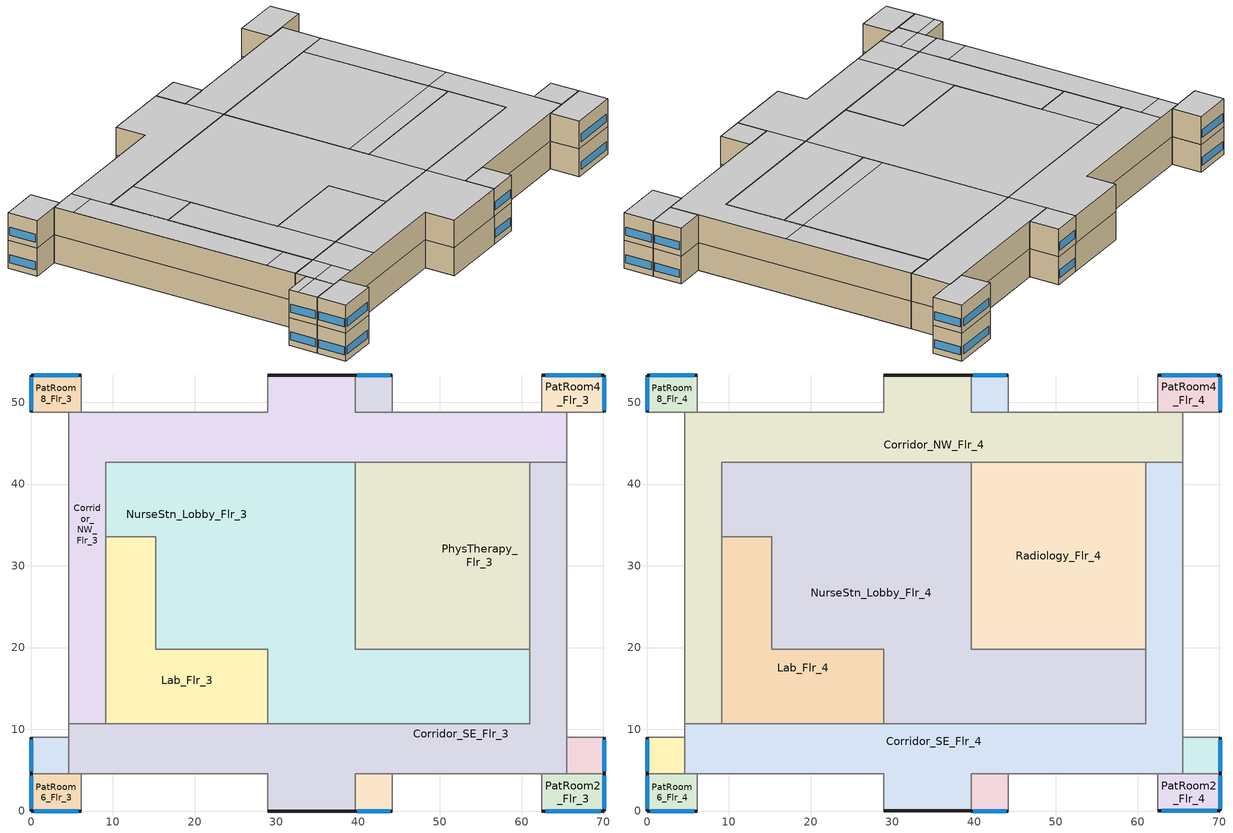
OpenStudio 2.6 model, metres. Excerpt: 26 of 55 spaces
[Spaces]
PatRoom6_Flr_3
 floor to ICU_Flr_2: 6.1,4.57 6.1,0 0,0 0,4.57 z8.53
 wall outside: 0,4.57 0,0 6.1,0 z8.53:12.8
 wall adiabatic: 4.57,4.57 0,4.57 / 6.1,0 6.1,4.57 z8.53:12.8
 wall to Corridor_SE_Flr_3: 6.1,4.57 4.57,4.57 z8.53:12.8
 window: 0.37,0 5.73,0 / 0,4.3 0,0.27 z9.45:10.67
Corridor_SE_Flr_3
 floor to OR_NurseStn_Lobby_Flr_2: 65.53,16.76 65.53,4.57 39.62,4.57 39.62,10.67 60.96,10.67 60.96,16.76 z8.53
 floor adiabatic: 65.53,42.67 65.53,41.15 60.96,41.15 60.96,42.67 z8.53; 65.53,41.15 65.53,16.76 60.96,16.76 60.96,41.15 z8.53
 floor to ICU_Flr_2: 28.96,10.67 28.96,4.57 4.57,4.57 4.57,10.67 z8.53
 floor to Corridor_Flr_2: 39.62,10.67 39.62,0 28.96,0 28.96,10.67 z8.53
 wall outside: 28.96,0 39.62,0 z8.53:12.8
 wall adiabatic: 39.62,0 39.62,4.57 44.2,4.57 62.48,4.57 / 6.1,4.57 28.96,4.57 28.96,0 / 4.57,10.67 4.57,8.99 4.57,4.57 / 65.53,4.57 65.53,8.99 65.53,42.67 z8.53:12.8
 wall to Corridor_NW_Flr_3: 9.14,10.67 4.57,10.67 / 65.53,42.67 60.96,42.67 z8.53:12.8
 wall to Lab_Flr_3: 28.96,10.67 9.14,10.67 z8.53:12.8
 wall to NurseStn_Lobby_Flr_3: 60.96,19.81 60.96,10.67 28.96,10.67 z8.53:12.8
 wall to PhysTherapy_Flr_3: 60.96,42.67 60.96,19.81 z8.53:12.8
 wall to PatRoom2_Flr_3: 62.48,4.57 65.53,4.57 z8.53:12.8
PatRoom1_Mult10_Flr_3
 floor adiabatic: 44.2,4.57 44.2,0 39.62,0 39.62,4.57 z8.53
 wall outside: 39.62,0 44.2,0 z8.53:12.8
 wall adiabatic: 44.2,0 44.2,4.57 39.62,4.57 39.62,0 z8.53:12.8
 window: 39.9,0 43.92,0 z9.45:10.67
 ceiling adiabatic: 44.2,0 44.2,4.57 39.62,4.57 39.62,0 z12.8
PatRoom2_Flr_3
 floor to OR_NurseStn_Lobby_Flr_2: 70.1,4.57 70.1,0 62.48,0 62.48,4.57 z8.53
 wall outside: 62.48,0 70.1,0 70.1,4.57 z8.53:12.8
 wall adiabatic: 62.48,4.57 62.48,0 / 70.1,4.57 65.53,4.57 z8.53:12.8
 window: 62.94,0 69.65,0 / 70.1,0.27 70.1,4.3 z9.45:10.67
PatRoom7_Mult10_Flr_3
 floor adiabatic: 4.57,8.99 4.57,4.57 0,4.57 0,8.99 z8.53
 wall outside: 0,8.99 0,4.57 z8.53:12.8
 wall adiabatic: 0,4.57 4.57,4.57 4.57,8.99 0,8.99 z8.53:12.8
 window: 0,8.73 0,4.84 z9.45:10.67
 ceiling adiabatic: 4.57,4.57 4.57,8.99 0,8.99 0,4.57 z12.8
PatRoom3_Mult10_Flr_3
 floor adiabatic: 70.1,8.99 70.1,4.57 65.53,4.57 65.53,8.99 z8.53
 wall outside: 70.1,4.57 70.1,8.99 z8.53:12.8
 wall adiabatic: 70.1,8.99 65.53,8.99 65.53,4.57 70.1,4.57 z8.53:12.8
 window: 70.1,4.84 70.1,8.73 z9.45:10.67
 ceiling adiabatic: 70.1,4.57 70.1,8.99 65.53,8.99 65.53,4.57 z12.8
Corridor_NW_Flr_3
 floor to Corridor_Flr_2: 39.62,53.34 39.62,42.67 28.96,42.67 28.96,53.34 z8.53
 floor to OR_NurseStn_Lobby_Flr_2: 60.96,48.77 60.96,42.67 48.77,42.67 48.77,48.77 z8.53
 floor to ICU_Flr_2: 9.14,21.34 9.14,10.67 4.57,10.67 4.57,21.34 z8.53
 floor to OR1_Flr_2: 65.53,48.77 65.53,47.24 60.96,47.24 60.96,48.77 z8.53
 floor to OR4_Flr_2: 48.77,47.24 48.77,42.67 39.62,42.67 39.62,47.24 z8.53
 floor adiabatic: 65.53,47.24 65.53,42.67 60.96,42.67 60.96,47.24 z8.53
 floor to ICU_NurseStn_Lobby_Flr_2: 28.96,48.77 28.96,42.67 9.14,42.67 9.14,21.34 4.57,21.34 4.57,48.77 z8.53
 floor to OR3_Flr_2: 48.77,48.77 48.77,47.24 39.62,47.24 39.62,48.77 z8.53
 wall outside: 39.62,53.34 28.96,53.34 z8.53:12.8
 wall to PatRoom8_Flr_3: 6.1,48.77 4.57,48.77 z8.53:12.8
 wall adiabatic: 28.96,53.34 28.96,48.77 6.1,48.77 / 62.48,48.77 44.2,48.77 39.62,48.77 39.62,53.34 / 65.53,42.67 65.53,48.77 / 4.57,48.77 4.57,10.67 z8.53:12.8
 wall to PatRoom4_Flr_3: 65.53,48.77 62.48,48.77 z8.53:12.8
 wall to PhysTherapy_Flr_3: 39.62,42.67 60.96,42.67 z8.53:12.8
 wall to NurseStn_Lobby_Flr_3: 9.14,33.53 9.14,33.58 9.14,42.67 39.62,42.67 z8.53:12.8
 wall to Lab_Flr_3: 9.14,10.67 9.14,33.53 z8.53:12.8
Lab_Flr_3
 floor to ICU_Flr_2: 15.24,21.34 15.24,19.81 28.96,19.81 28.96,10.67 9.14,10.67 9.14,21.34 z8.53
 floor to ICU_NurseStn_Lobby_Flr_2: 15.24,33.53 15.24,21.34 9.14,21.34 9.14,33.53 z8.53
 wall to NurseStn_Lobby_Flr_3: 28.96,10.67 28.96,19.81 15.24,19.81 15.24,33.53 9.14,33.53 z8.53:12.8
NurseStn_Lobby_Flr_3
 floor to OR_NurseStn_Lobby_Flr_2: 60.96,19.81 60.96,10.67 39.62,10.67 39.62,19.81 z8.53
 floor to ICU_Flr_2: 28.96,21.34 28.96,19.81 15.24,19.81 15.24,21.34 z8.53
 floor to Corridor_Flr_2: 39.62,42.67 39.62,10.67 28.96,10.67 28.96,42.67 z8.53
 floor to ICU_NurseStn_Lobby_Flr_2: 28.96,42.67 28.96,21.34 15.24,21.34 15.24,33.53 9.14,33.53 9.14,42.67 z8.53
 wall to PhysTherapy_Flr_3: 60.96,19.81 39.62,19.81 39.62,42.67 z8.53:12.8
PhysTherapy_Flr_3
 floor to OR_NurseStn_Lobby_Flr_2: 60.96,42.67 60.96,19.81 39.62,19.81 39.62,22.86 48.77,22.86 48.77,42.67 z8.53
 floor to OR4_Flr_2: 48.77,42.67 48.77,22.86 39.62,22.86 39.62,42.67 z8.53
PatRoom8_Flr_3
 floor to IC_PatRoom2_Flr_2: 6.1,53.34 6.1,48.77 0,48.77 0,53.34 z8.53
 wall outside: 6.1,53.34 0,53.34 0,48.77 z8.53:12.8
 wall adiabatic: 6.1,48.77 6.1,53.34 / 0,48.77 4.57,48.77 z8.53:12.8
 window: 5.73,53.34 0.37,53.34 / 0,53.07 0,49.04 z9.45:10.67
PatRoom5_Mult10_Flr_3
 floor adiabatic: 44.2,53.34 44.2,48.77 39.62,48.77 39.62,53.34 z8.53
 wall outside: 44.2,53.34 39.62,53.34 z8.53:12.8
 wall adiabatic: 39.62,53.34 39.62,48.77 44.2,48.77 44.2,53.34 z8.53:12.8
 window: 43.92,53.34 39.9,53.34 z9.45:10.67
 ceiling adiabatic: 44.2,48.77 44.2,53.34 39.62,53.34 39.62,48.77 z12.8
PatRoom4_Flr_3
 floor to OR1_Flr_2: 70.1,53.34 70.1,48.77 62.48,48.77 62.48,53.34 z8.53
 wall outside: 70.1,48.77 70.1,53.34 62.48,53.34 z8.53:12.8
 wall adiabatic: 65.53,48.77 70.1,48.77 / 62.48,53.34 62.48,48.77 z8.53:12.8
 window: 70.1,49.04 70.1,53.07 / 69.65,53.34 62.94,53.34 z9.45:10.67
PatRoom6_Flr_4
 floor to PatRoom6_Flr_3: 6.1,4.57 6.1,0 0,0 0,4.57 z12.8
 wall outside: 0,4.57 0,0 6.1,0 z12.8:17.07
 wall adiabatic: 4.57,4.57 0,4.57 / 6.1,0 6.1,4.57 z12.8:17.07
 wall to Corridor_SE_Flr_4: 6.1,4.57 4.57,4.57 z12.8:17.07
 window: 0,4.3 0,0.27 / 0.37,0 5.73,0 z13.71:14.93
 ceiling to Office1_Flr_5: 6.1,0 6.1,4.57 0,4.57 0,0 z17.07
Corridor_SE_Flr_4
 floor to Corridor_SE_Flr_3: 65.53,42.67 65.53,4.57 39.62,4.57 39.62,0 28.96,0 28.96,4.57 4.57,4.57 4.57,10.67 60.96,10.67 60.96,42.67 z12.8
 wall outside: 28.96,0 39.62,0 z12.8:17.07
 wall adiabatic: 4.57,10.67 4.57,8.99 4.57,4.57 / 65.53,4.57 65.53,8.99 65.53,42.67 / 39.62,0 39.62,4.57 44.2,4.57 62.48,4.57 / 6.1,4.57 28.96,4.57 28.96,0 z12.8:17.07
 wall to Corridor_NW_Flr_4: 9.14,10.67 4.57,10.67 / 65.53,42.67 60.96,42.67 z12.8:17.07
 wall to Lab_Flr_4: 28.96,10.67 9.14,10.67 z12.8:17.07
 wall to NurseStn_Lobby_Flr_4: 60.96,19.81 60.96,10.67 28.96,10.67 z12.8:17.07
 wall to Radiology_Flr_4: 60.96,42.67 60.96,19.81 z12.8:17.07
 wall to PatRoom2_Flr_4: 62.48,4.57 65.53,4.57 z12.8:17.07
 ceiling to Corridor_Flr_5: 15.24,4.57 15.24,10.67 9.14,10.67 9.14,4.57 z17.07
 ceiling to Dining_Flr_5: 65.53,4.57 65.53,22.86 60.96,22.86 60.96,10.67 39.62,10.67 39.62,4.57 z17.07
 ceiling to Office1_Flr_5: 9.14,4.57 9.14,7.62 4.57,7.62 4.57,4.57 z17.07
 ceiling to NurseStn_Lobby_Flr_5: 39.62,0 39.62,10.67 15.24,10.67 15.24,4.57 28.96,4.57 28.96,0 z17.07
 ceiling to Kitchen_Flr_5: 65.53,22.86 65.53,42.67 60.96,42.67 60.96,22.86 z17.07
 ceiling adiabatic: 9.14,7.62 9.14,10.67 4.57,10.67 4.57,7.62 z17.07
PatRoom1_Mult10_Flr_4
 floor adiabatic: 44.2,4.57 44.2,0 39.62,0 39.62,4.57 z12.8
 wall outside: 39.62,0 44.2,0 z12.8:17.07
 wall adiabatic: 44.2,0 44.2,4.57 39.62,4.57 39.62,0 z12.8:17.07
 window: 39.9,0 43.92,0 z13.71:14.93
 ceiling adiabatic: 44.2,0 44.2,4.57 39.62,4.57 39.62,0 z17.07
PatRoom2_Flr_4
 floor to PatRoom2_Flr_3: 70.1,4.57 70.1,0 62.48,0 62.48,4.57 z12.8
 wall outside: 62.48,0 70.1,0 70.1,4.57 z12.8:17.07
 wall adiabatic: 62.48,4.57 62.48,0 / 70.1,4.57 65.53,4.57 z12.8:17.07
 window: 62.94,0 69.65,0 / 70.1,0.27 70.1,4.3 z13.71:14.93
 ceiling to Dining_Flr_5: 70.1,0 70.1,4.57 62.48,4.57 62.48,0 z17.07
PatRoom7_Mult10_Flr_4
 floor adiabatic: 4.57,8.99 4.57,4.57 0,4.57 0,8.99 z12.8
 wall outside: 0,8.99 0,4.57 z12.8:17.07
 wall adiabatic: 0,4.57 4.57,4.57 4.57,8.99 0,8.99 z12.8:17.07
 window: 0,8.73 0,4.84 z13.71:14.93
 ceiling adiabatic: 4.57,4.57 4.57,7.62 0,7.62 0,4.57 z17.07; 4.57,7.62 4.57,8.99 0,8.99 0,7.62 z17.07
PatRoom3_Mult10_Flr_4
 floor adiabatic: 70.1,8.99 70.1,4.57 65.53,4.57 65.53,8.99 z12.8
 wall outside: 70.1,4.57 70.1,8.99 z12.8:17.07
 wall adiabatic: 70.1,8.99 65.53,8.99 65.53,4.57 70.1,4.57 z12.8:17.07
 window: 70.1,4.84 70.1,8.73 z13.71:14.93
 ceiling adiabatic: 70.1,4.57 70.1,8.99 65.53,8.99 65.53,4.57 z17.07
Corridor_NW_Flr_4
 floor to Corridor_NW_Flr_3: 39.62,53.34 39.62,48.77 65.53,48.77 65.53,42.67 9.14,42.67 9.14,10.67 4.57,10.67 4.57,48.77 28.96,48.77 28.96,53.34 z12.8
 wall outside: 39.62,53.34 28.96,53.34 z12.8:17.07
 wall adiabatic: 4.57,48.77 4.57,10.67 / 28.96,53.34 28.96,48.77 6.1,48.77 / 62.48,48.77 44.2,48.77 39.62,48.77 39.62,53.34 / 65.53,42.67 65.53,48.77 z12.8:17.07
 wall to PatRoom8_Flr_4: 6.1,48.77 4.57,48.77 z12.8:17.07
 wall to PatRoom4_Flr_4: 65.53,48.77 62.48,48.77 z12.8:17.07
 wall to Radiology_Flr_4: 39.62,42.67 60.96,42.67 z12.8:17.07
 wall to NurseStn_Lobby_Flr_4: 9.14,33.53 9.14,33.58 9.14,42.67 39.62,42.67 z12.8:17.07
 wall to Lab_Flr_4: 9.14,10.67 9.14,33.53 z12.8:17.07
 ceiling to Office3_Flr_5: 9.14,45.72 9.14,48.77 4.57,48.77 4.57,45.72 z17.07
 ceiling adiabatic: 9.14,10.67 9.14,15.24 4.57,15.24 4.57,10.67 z17.07; 9.14,15.24 9.14,45.72 4.57,45.72 4.57,15.24 z17.07
 ceiling to Corridor_Flr_5: 39.62,42.67 39.62,53.34 28.96,53.34 28.96,48.77 9.14,48.77 9.14,42.67 z17.07
 ceiling to Kitchen_Flr_5: 65.53,42.67 65.53,48.77 39.62,48.77 39.62,42.67 z17.07
Lab_Flr_4
 floor to Lab_Flr_3: 15.24,33.53 15.24,19.81 28.96,19.81 28.96,10.67 9.14,10.67 9.14,33.53 z12.8
 wall to NurseStn_Lobby_Flr_4: 28.96,10.67 28.96,19.81 15.24,19.81 15.24,33.53 9.14,33.53 z12.8:17.07
 ceiling to Corridor_Flr_5: 15.24,10.67 15.24,33.53 9.14,33.53 9.14,10.67 z17.07
 ceiling to NurseStn_Lobby_Flr_5: 28.96,10.67 28.96,19.81 15.24,19.81 15.24,10.67 z17.07
NurseStn_Lobby_Flr_4
 floor to NurseStn_Lobby_Flr_3: 39.62,42.67 39.62,19.81 60.96,19.81 60.96,10.67 28.96,10.67 28.96,19.81 15.24,19.81 15.24,33.53 9.14,33.53 9.14,42.67 z12.8
 wall to Radiology_Flr_4: 60.96,19.81 39.62,19.81 39.62,42.67 z12.8:17.07
 ceiling to Corridor_Flr_5: 15.24,33.53 15.24,42.67 9.14,42.67 9.14,33.53 z17.07
 ceiling to Dining_Flr_5: 60.96,10.67 60.96,19.81 39.62,19.81 39.62,10.67 z17.07
 ceiling to NurseStn_Lobby_Flr_5: 39.62,10.67 39.62,42.67 15.24,42.67 15.24,19.81 28.96,19.81 28.96,10.67 z17.07
Radiology_Flr_4
 floor to PhysTherapy_Flr_3: 60.96,42.67 60.96,19.81 39.62,19.81 39.62,42.67 z12.8
 ceiling to Kitchen_Flr_5: 60.96,22.86 60.96,42.67 39.62,42.67 39.62,22.86 z17.07
 ceiling to Dining_Flr_5: 60.96,19.81 60.96,22.86 39.62,22.86 39.62,19.81 z17.07
PatRoom8_Flr_4
 floor to PatRoom8_Flr_3: 6.1,53.34 6.1,48.77 0,48.77 0,53.34 z12.8
 wall outside: 6.1,53.34 0,53.34 0,48.77 z12.8:17.07
 wall adiabatic: 6.1,48.77 6.1,53.34 / 0,48.77 4.57,48.77 z12.8:17.07
 window: 5.73,53.34 0.37,53.34 z13.71:14.94; 0,53.07 0,49.04 z13.71:14.93
 ceiling to Office3_Flr_5: 6.1,48.77 6.1,53.34 0,53.34 0,48.77 z17.07
PatRoom5_Mult10_Flr_4
 floor adiabatic: 44.2,53.34 44.2,48.77 39.62,48.77 39.62,53.34 z12.8
 wall outside: 44.2,53.34 39.62,53.34 z12.8:17.07
 wall adiabatic: 39.62,53.34 39.62,48.77 44.2,48.77 44.2,53.34 z12.8:17.07
 window: 43.92,53.34 39.9,53.34 z13.71:14.93
 ceiling adiabatic: 44.2,48.77 44.2,53.34 39.62,53.34 39.62,48.77 z17.07
PatRoom4_Flr_4
 floor to PatRoom4_Flr_3: 70.1,53.34 70.1,48.77 62.48,48.77 62.48,53.34 z12.8
 wall outside: 70.1,48.77 70.1,53.34 62.48,53.34 z12.8:17.07
 wall adiabatic: 65.53,48.77 70.1,48.77 / 62.48,53.34 62.48,48.77 z12.8:17.07
 window: 70.1,49.04 70.1,53.07 / 69.65,53.34 62.94,53.34 z13.71:14.93
 ceiling to Kitchen_Flr_5: 70.1,48.77 70.1,53.34 62.48,53.34 62.48,48.77 z17.07
[Building]
NECB_2011Hospital: Standards Number of Stories=6; Standards Number of Above Ground Stories=5; Standards Building Type=Hospital
[Site]
Sherbrooke_PQ_CAN: Latitude {deg}=45.43; Longitude {deg}=-71.68; Time Zone {hr}=-5; Elevation {m}=241
[ClimateZones]
Climate Zone Institution Name 1=ASHRAE; Climate Zone Document Name 1=ANSI/ASHRAE Standard 169; Climate Zone Document Year 1=2006; Climate Zone Institution Name 2=CEC; Climate Zone Document Name 2=California Climate Zone Descriptions; Climate Zone Document Year 2=1995
[Site:WaterMainsTemperature]
Calculation Method=Correlation; Annual Average Outdoor Air Temperature {C}=4.28333; Maximum Difference In Monthly Average Outdoor Air Temperatures {deltaC}=28.2
[SizingPeriod:DesignDay] Barometric Pressure {Pa}=98463; Sky Clearness=0; Rain Indicator=0; Snow Indicator=0; Day of Month=21; Daylight Saving Time Indicator=0; Humidity Indicating Type=Wetbulb; Dry-Bulb Temperature Range Modifier Type=DefaultMultipliers
Name | Maximum Dry-Bulb Temperature {C} | Daily Dry-Bulb Temperature Range {deltaC} | Humidity Indicating Conditions at Maximum Dry-Bulb | Wind Speed {m/s} | Wind Direction {deg} | Month | Day Type | Solar Model Indicator | ASHRAE Taub | ASHRAE Taud
Sherbrooke Ann Clg .4% Condns DB=>MWB | 28.6 | 11.7 | 20.9 | 3.7 | 250 | 7 | SummerDesignDay | ASHRAETau | 0.446 | 2.039
Sherbrooke Ann Htg 99.6% Condns DB | -28.3 | 0 | -28.3 | 1.7 | 90 | 1 | WinterDesignDay | ASHRAEClearSky
[Site:GroundTemperature:BuildingSurface]
19.527, 19.502, 19.536, 19.598, 20.002, 21.64, 22.225, 22.375, 21.449, 20.121, 19.802, 19.633
[WindowMaterial:Blind]
Window Material Blind 1: Slat Width {m}=0.025; Slat Separation {m}=0.01875; Front Side Slat Beam Solar Reflectance=0.5; Back Side Slat Beam Solar Reflectance=0.5; Front Side Slat Diffuse Solar Reflectance=0.5; Back Side Slat Diffuse Solar Reflectance=0.5; Slat Beam Visible Transmittance=0
[ShadingControl]
Shading Control 1: Shading Type=InteriorBlind; Shading Device Material=Window Material Blind 1
[BuildingStory] Nominal Z Coordinate {m}=0; Nominal Floor to Floor Height {m}=4.2672
Building Story 4; Building Story 5; Building Story 6
[Space]
Name | Space Type | Building Story | Thermal Zone
PatRoom6_Flr_3 | Space Function Hospital - patient room | Building Story 4 | TZ-PatRoom6_Flr_3
Corridor_SE_Flr_3 | Space Function Hospital corr. >= 2.4m-sch-B | Building Story 4 | TZ-Corridor_SE_Flr_3
PatRoom1_Mult10_Flr_3 | Space Function Hospital - patient room | Building Story 4 | TZ-PatRoom1_Mult10_Flr_3
PatRoom2_Flr_3 | Space Function Hospital - patient room | Building Story 4 | TZ-PatRoom2_Flr_3
PatRoom7_Mult10_Flr_3 | Space Function Hospital - patient room | Building Story 4 | TZ-PatRoom7_Mult10_Flr_3
PatRoom3_Mult10_Flr_3 | Space Function Hospital - patient room | Building Story 4 | TZ-PatRoom3_Mult10_Flr_3
Corridor_NW_Flr_3 | Space Function Hospital corr. >= 2.4m-sch-B | Building Story 4 | TZ-Corridor_NW_Flr_3
Lab_Flr_3 | Space Function Lab - research | Building Story 4 | TZ-Lab_Flr_3
NurseStn_Lobby_Flr_3 | Space Function Hospital - nurses' station | Building Story 4 | TZ-NurseStn_Lobby_Flr_3
PhysTherapy_Flr_3 | Space Function Hospital - physical therapy | Building Story 4 | TZ-PhysTherapy_Flr_3
PatRoom8_Flr_3 | Space Function Hospital - patient room | Building Story 4 | TZ-PatRoom8_Flr_3
PatRoom5_Mult10_Flr_3 | Space Function Hospital - patient room | Building Story 4 | TZ-PatRoom5_Mult10_Flr_3
PatRoom4_Flr_3 | Space Function Hospital - patient room | Building Story 4 | TZ-PatRoom4_Flr_3
PatRoom6_Flr_4 | Space Function Hospital - patient room | Building Story 5 | TZ-PatRoom6_Flr_4
Corridor_SE_Flr_4 | Space Function Hospital corr. >= 2.4m-sch-B | Building Story 5 | TZ-Corridor_SE_Flr_4
PatRoom1_Mult10_Flr_4 | Space Function Hospital - patient room | Building Story 5 | TZ-PatRoom1_Mult10_Flr_4
PatRoom2_Flr_4 | Space Function Hospital - patient room | Building Story 5 | TZ-PatRoom2_Flr_4
PatRoom7_Mult10_Flr_4 | Space Function Hospital - patient room | Building Story 5 | TZ-PatRoom7_Mult10_Flr_4
PatRoom3_Mult10_Flr_4 | Space Function Hospital - patient room | Building Story 5 | TZ-PatRoom3_Mult10_Flr_4
Corridor_NW_Flr_4 | Space Function Hospital corr. >= 2.4m-sch-B | Building Story 5 | TZ-Corridor_NW_Flr_4
Lab_Flr_4 | Space Function Lab - research | Building Story 5 | TZ-Lab_Flr_4
NurseStn_Lobby_Flr_4 | Space Function Hospital - nurses' station | Building Story 5 | TZ-NurseStn_Lobby_Flr_4
Radiology_Flr_4 | Space Function Hospital - radiology/imaging | Building Story 5 | TZ-Radiology_Flr_4
PatRoom8_Flr_4 | Space Function Hospital - patient room | Building Story 5 | TZ-PatRoom8_Flr_4
PatRoom5_Mult10_Flr_4 | Space Function Hospital - patient room | Building Story 5 | TZ-PatRoom5_Mult10_Flr_4
PatRoom4_Flr_4 | Space Function Hospital - patient room | Building Story 5 | TZ-PatRoom4_Flr_4
[ThermalZone] Use Ideal Air Loads=No
Name | Multiplier
TZ-PatRoom1_Mult10_Flr_3; TZ-PatRoom1_Mult10_Flr_4; TZ-PatRoom3_Mult10_Flr_3; TZ-PatRoom3_Mult10_Flr_4; TZ-PatRoom5_Mult10_Flr_3; TZ-PatRoom5_Mult10_Flr_4; TZ-PatRoom7_Mult10_Flr_3; TZ-PatRoom7_Mult10_Flr_4 | 10
TZ-Corridor_SE_Flr_3; TZ-Lab_Flr_3; TZ-PhysTherapy_Flr_3; TZ-PatRoom6_Flr_4; TZ-PatRoom4_Flr_3; TZ-Lab_Flr_4; TZ-Corridor_NW_Flr_4; TZ-PatRoom8_Flr_4; TZ-Radiology_Flr_4; TZ-PatRoom4_Flr_4; TZ-PatRoom2_Flr_4; TZ-NurseStn_Lobby_Flr_4; TZ-Corridor_NW_Flr_3; TZ-Corridor_SE_Flr_4; TZ-PatRoom2_Flr_3; TZ-PatRoom6_Flr_3; TZ-NurseStn_Lobby_Flr_3; TZ-PatRoom8_Flr_3
[Sizing:Zone] Zone Cooling Design Supply Air Temperature Input Method=SupplyAirTemperature; Zone Cooling Design Supply Air Temperature {C}=14; Zone Cooling Design Supply Air Temperature Difference {deltaC}=11.11; Zone Heating Design Supply Air Temperature Input Method=SupplyAirTemperature; Zone Heating Design Supply Air Temperature {C}=40; Zone Heating Design Supply Air Temperature Difference {deltaC}=11.11; Zone Cooling Design Supply Air Humidity Ratio {kg-H2O/kg-air}=0.0085; Zone Heating Design Supply Air Humidity Ratio {kg-H2O/kg-air}=0.008; Cooling Design Air Flow Method=DesignDay; Heating Design Air Flow Method=DesignDay; Account for Dedicated Outdoor Air System=No; Dedicated Outdoor Air System Control Strategy=NeutralSupplyAir; Dedicated Outdoor Air Low Setpoint Temperature for Design {C}=autosize; Dedicated Outdoor Air High Setpoint Temperature for Design {C}=autosize
TZ-OR_NurseStn_Lobby_Flr_2; TZ-Dining_Flr_5; TZ-NurseStn_Lobby_Flr_4; TZ-Corridor_NW_Flr_3; TZ-Corridor_SE_Flr_4; TZ-Office1_Flr_5; TZ-PatRoom2_Flr_3; TZ-Basement; TZ-PatRoom6_Flr_3; TZ-NurseStn_Lobby_Flr_3; TZ-Kitchen_Flr_5; TZ-PatRoom8_Flr_3; TZ-ICU_Flr_2; TZ-ICU_NurseStn_Lobby_Flr_2
[SpaceType] Standards Building Type=Space Function
Name | Standards Space Type
Space Function Hospital corr. >= 2.4m-sch-B | Hospital corr. >= 2.4m-sch-B
Space Function Hospital - nurses' station | Hospital - nurses' station
Space Function Hospital - patient room | Hospital - patient room
Space Function Lab - research | Lab - research
Space Function Hospital - physical therapy | Hospital - physical therapy
Space Function Hospital - radiology/imaging | Hospital - radiology/imaging
